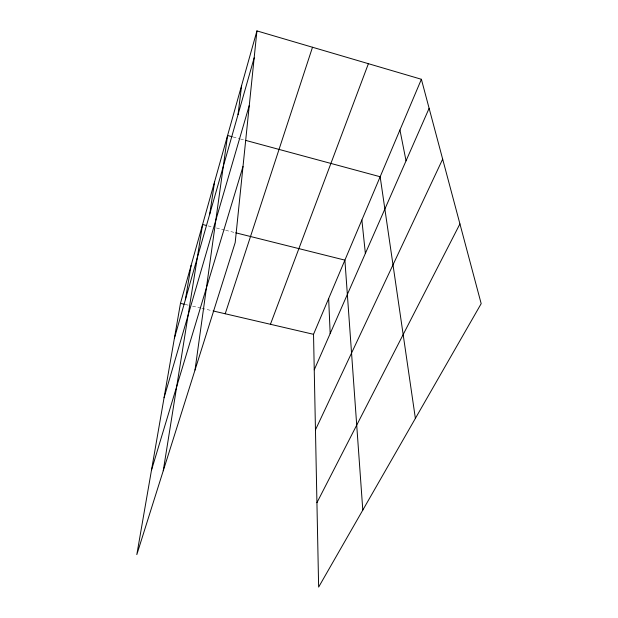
<?xml version="1.0" encoding="UTF-8"?>
<svg xmlns="http://www.w3.org/2000/svg" width="618" height="618" viewBox="0 0 618 618"><rect width="100%" height="100%" fill="white"/><g stroke="black" fill="none" stroke-linecap="round" stroke-linejoin="round"><path stroke-width="0.46" stroke-dasharray="3.09 2.32" d="M185.122 304.442L188.853 305.307M192.584 306.173L200.974 308.127M201.901 308.343L212.159 310.73M208.119 225.894L212.731 227.053M216.416 227.972L224.705 230.05M225.632 230.282L234.848 232.584M233.094 136.987L239.521 138.726M240.441 138.973L244.118 139.969"/><path stroke-width="0.93" d="M256.933 30.9L235.188 242.596L136.817 554.609L180.464 303.353L256.933 30.9L421.383 79.274L481.183 303.654L318.641 587.1L313.527 334.315L421.383 79.274M238.03 114.577L241.638 85.392M195.01 370.035L227.579 135.496L232.175 136.74M209.734 214.075L214.601 181.723M163.252 470.761L202.596 224.512L206.281 225.439M185.377 299.715L191.117 265.392M174.392 338.332L254.16 57.868M164.071 397.722L249.286 105.384M151.495 470.136L243.005 166.497M225.207 313.766L312.499 47.246M270.445 324.288L368.398 63.685M314.245 369.819L429.116 108.304M315.458 429.858L442.666 159.127M316.934 502.681L459.931 223.909M180.464 303.353L184.195 304.218M213.086 310.947L313.527 334.315M235.767 232.816L344.898 260.132L362.797 510.089M245.956 140.464L380.163 176.748L415.381 418.401M399.939 129.981L406.041 160.834M361.87 220L365.369 253.426M328.652 298.556L330.174 333.55"/></g></svg>
